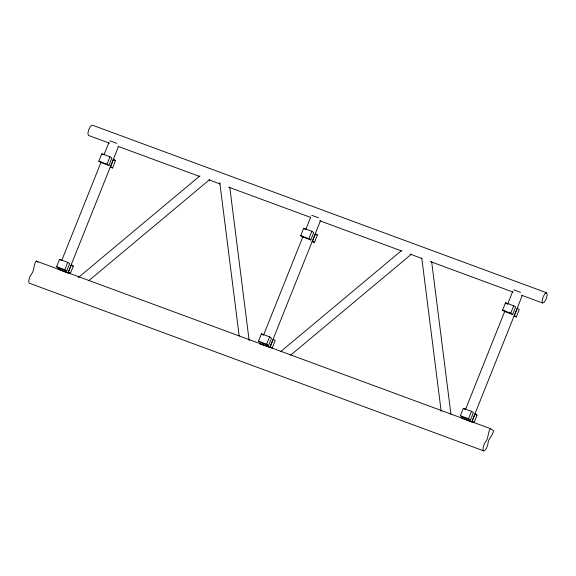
<?xml version="1.0" encoding="UTF-8"?>
<svg xmlns="http://www.w3.org/2000/svg" width="576" height="576" viewBox="0 0 576 576"><rect width="100%" height="100%" fill="white"/><g stroke="black" fill="none" stroke-linecap="round" stroke-linejoin="round"><path stroke-width="0.86" d="M36.194 261.036C33.185 265.147 34.603 271.051 31.018 274.637A5.508 1.822 -69.7 0 0 29.304 283.198L483.523 450.792A5.508 1.822 -69.7 0 0 487.93 444.053C487.814 438.955 492.84 435.773 493.517 430.726L490.421 428.63L36.194 261.036L38.059 262.296M56.599 266.731L59.558 259.337L67.73 262.354L69.653 263.65L66.694 271.044L58.522 268.027L56.599 266.731L64.778 269.748L66.694 271.044M98.82 161.172L101.779 153.778L109.951 156.794L111.874 158.098L108.914 165.485L100.742 162.468L98.82 161.172L106.999 164.189L108.914 165.485M58.082 269.582L58.752 267.912M61.754 260.402L101.16 161.885M104.162 154.375L108.842 142.682M64.778 269.748L67.73 262.354M106.999 164.189L109.951 156.794M67.831 273.182L118.591 146.282M70.344 273.514L73.303 266.126L71.388 264.83L68.429 272.218L70.344 273.514L67.896 272.606M112.565 167.954L115.524 160.567L113.609 159.271L110.65 166.658L112.565 167.954L110.117 167.047M258.48 341.215L261.432 333.828L269.611 336.845L271.526 338.141L268.574 345.528L260.395 342.511L258.48 341.215L266.659 344.232L268.574 345.528M300.701 235.656L303.653 228.269L311.832 231.286L313.747 232.582L310.795 239.969L302.616 236.952L300.701 235.656L308.873 238.673L310.795 239.969M260.626 342.403L259.963 344.074L267.185 346.399M263.635 334.886L303.034 236.376M305.712 229.694L310.716 217.174M266.659 344.232L269.611 336.845M308.873 238.673L311.832 231.286M320.465 220.766L269.712 347.666L267.818 346.716M272.225 347.998L275.177 340.61L273.262 339.314L270.31 346.702L272.225 347.998L269.77 347.098M314.446 242.438L317.398 235.051L315.482 233.755L312.53 241.142L314.446 242.438L311.99 241.538M460.361 415.699L463.313 408.312L471.492 411.329L473.407 412.625L470.455 420.012L462.276 416.995L460.361 415.699L468.533 418.716L470.455 420.012M502.582 310.14L505.534 302.753L513.713 305.77L515.628 307.066L512.669 314.453L504.497 311.443L502.582 310.14L510.754 313.157L512.669 314.453M461.873 418.572L462.535 416.902M465.545 409.392L504.943 310.874M507.614 304.193L512.626 291.672M468.533 418.716L471.492 411.329M510.754 313.157L513.713 305.77M471.622 422.172L522.374 295.272M474.106 422.489L477.058 415.094L475.142 413.798L472.183 421.186L474.106 422.489L471.65 421.582M516.326 316.93L519.278 309.535L517.363 308.239L514.404 315.634L516.326 316.93L513.871 316.022M490.421 428.63C487.411 432.742 488.83 438.646 485.244 442.231A5.508 1.822 -69.7 0 0 483.523 450.792M78.358 277.531L199.901 175.874M88.769 280.699L209.628 179.618M280.915 351.439L401.782 250.358M290.642 355.183L411.509 254.102M546.703 292.802L545.004 293.551L543.11 296.856L542.124 300.766L542.621 302.998L544.313 302.249L546.214 298.951L547.2 295.042L546.703 292.802L92.477 125.208L90.785 125.964L88.891 129.262L87.898 133.171L88.402 135.403L109.505 143.194M109.843 140.803L116.734 143.345M311.717 215.287L318.614 217.829M513.626 289.786L520.524 292.334M58.414 269.366L67.205 272.866M462.953 418.601L470.988 421.855M117.95 146.311L199.843 176.53M209.131 179.95L220.104 184.003M228.55 187.121L310.442 217.332M319.73 220.759L401.63 250.978M410.069 254.095L421.891 258.451M430.33 261.569L513.072 292.097M521.518 295.214L542.621 302.998M113.069 159.66L115.524 160.567M315.763 234.446L317.398 235.051M71.669 265.522L73.303 266.126M474.602 414.194L477.058 415.094M505.534 302.753L507.449 304.049M303.653 228.269L305.575 229.565M101.779 153.778L103.054 154.649M463.313 408.312L464.594 409.176M261.432 333.828L263.354 335.124M59.558 259.337L60.833 260.201M431.633 261.569L450.914 414.13M421.783 257.954L441.18 411.408M229.752 187.085L249.149 340.538M219.787 182.578L239.191 336.031"/></g></svg>
